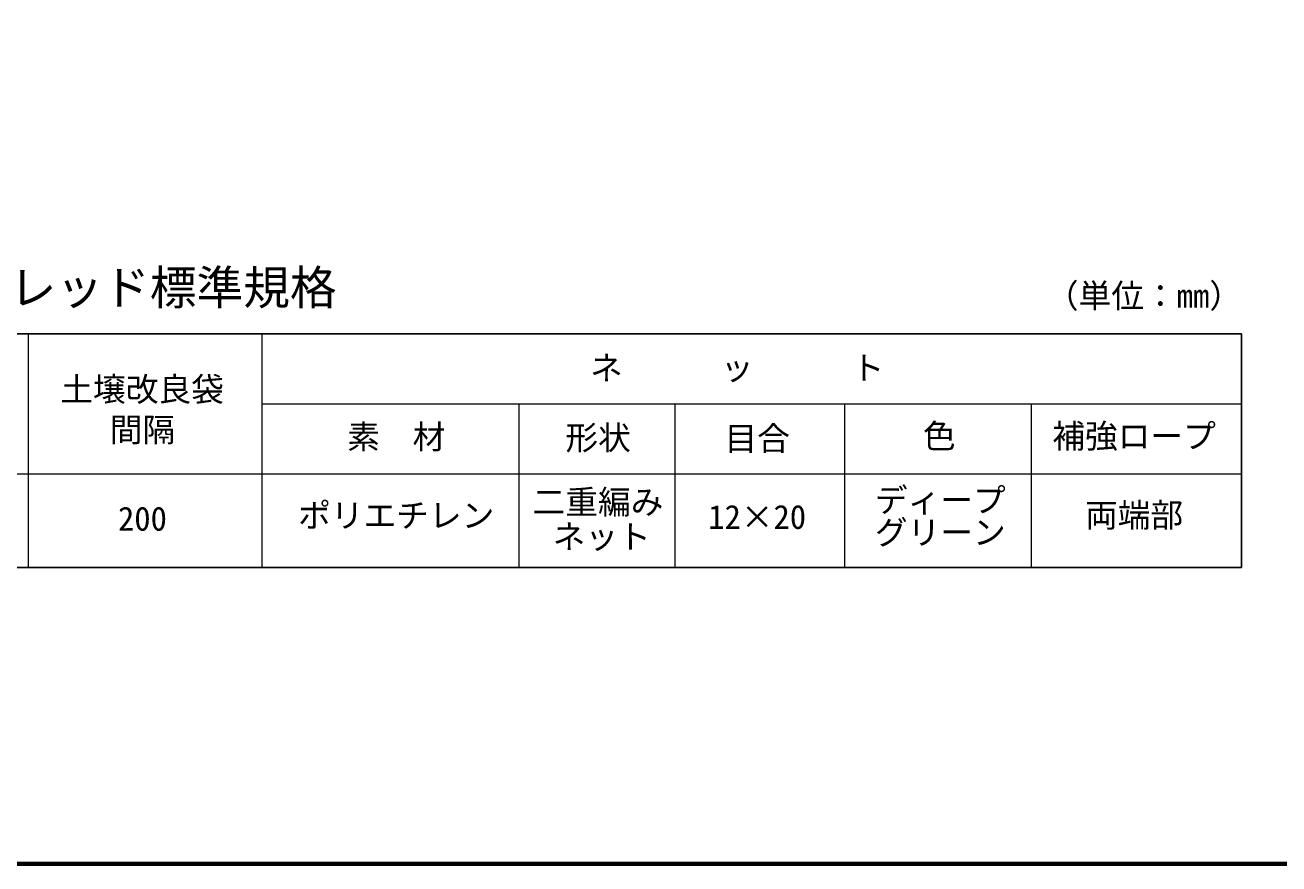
# Model space of a CAD drawing. Units: millimetres, scale not verified. Extents: x 200 to 8200, y 200 to 5838.
# Drawn here: x 1571 to 4255, y 200 to 1994 of the extents above; entities that cross this region are included whole.
import ezdxf
from ezdxf.enums import TextEntityAlignment as Align

# ---------------------------------------------------------------- set-up
doc = ezdxf.new("R2010")
doc.units = ezdxf.units.MM
doc.header["$LTSCALE"] = 20
doc.layers.add('C-MTR', color=5, linetype='Continuous')
doc.layers.add('C-MTR-TXT', color=5, linetype='Continuous')
for name, color, linetype, lineweight in [('C-MTR-FRAM', 5, 'Continuous', 25), ('C-MTR-LINE', 5, 'Continuous', 13), ('C-TTL', 2, 'Continuous', 70)]:
    doc.layers.add(name, color=color, linetype=linetype, lineweight=lineweight)
doc.styles.add('ＭＳ ゴシック', font='')
doc.styles.get('ＭＳ ゴシック').set_extended_font_data('MS Gothic')

msp = doc.modelspace()

# ---------------------------------------------------------------- linework, layer by layer
at = {"layer": 'C-MTR-FRAM'}
for p, q in [((787.14, 1334.04), (4174.97, 1334.04)), ((4174.97, 1334.04), (4174.97, 834.04)), ((787.14, 834.04), (4174.97, 834.04))]:
    msp.add_line(p, q, dxfattribs=at)
at = {"layer": 'C-MTR-LINE'}
for p, q in [((1578.14, 1334.04), (1578.14, 834.04)), ((2078.14, 1334.04), (2078.14, 834.04)), ((2078.14, 1184.04), (4174.97, 1184.04)), ((2628.14, 1184.04), (2628.14, 834.04)), ((2962.14, 1184.04), (2962.14, 834.04)), ((3324.97, 1184.04), (3324.97, 834.04)), ((3724.97, 1184.04), (3724.97, 834.04)), ((787.14, 1034.04), (4174.97, 1034.04))]:
    msp.add_line(p, q, dxfattribs=at)
at = {"layer": 'C-TTL'}
msp.add_lwpolyline([(200, 200), (8200, 200), (8200, 5740), (200, 5740)], close=True, dxfattribs=at)

# ---------------------------------------------------------------- texts
at = {"layer": 'C-MTR', "style": 'ＭＳ ゴシック'}
msp.add_text('リトマスマット レッド標準規格', height=73.31, dxfattribs=at).set_placement((788.37, 1374.02), align=Align.BOTTOM_LEFT)
at = {"layer": 'C-MTR-TXT', "style": 'ＭＳ ゴシック'}
for s, p in [('（単位：mm）', (3756.2, 1374.02)), ('形状', (2727.78, 1070.4)), ('色', (3492.97, 1074.04)), ('二重編み', (2657.53, 933.04)), ('ネット', (2700.53, 859.04))]:
    msp.add_text(s, height=51.32, dxfattribs=at).set_placement(p, align=Align.BOTTOM_LEFT)
for s, p in [('ネ\u3000\u3000\u3000ッ\u3000\u3000\u3000ト', (3095.46, 1219.89)), ('土壌改良袋', (1821.88, 1174.14)), ('間隔', (1822.51, 1087.54)), ('素\u3000材', (2365.73, 1072.4)), ('目合', (3138.25, 1068.78)), ('補強ロープ', (3944.97, 1074.04)), ('ディープ', (3530.18, 937.04)), ('ポリエチレン', (2365.73, 904.4)), ('12×20', (3138.25, 901.04)), ('両端部', (3944.97, 905.04)), ('グリーン', (3530.18, 868.04))]:
    msp.add_text(s, height=51.32, dxfattribs=at).set_placement(p, align=Align.BOTTOM_CENTER)
msp.add_text('200', height=51.32, dxfattribs=at).set_placement((1822.51, 938.38), align=Align.MIDDLE_CENTER)

doc.saveas('drawing.dxf')
